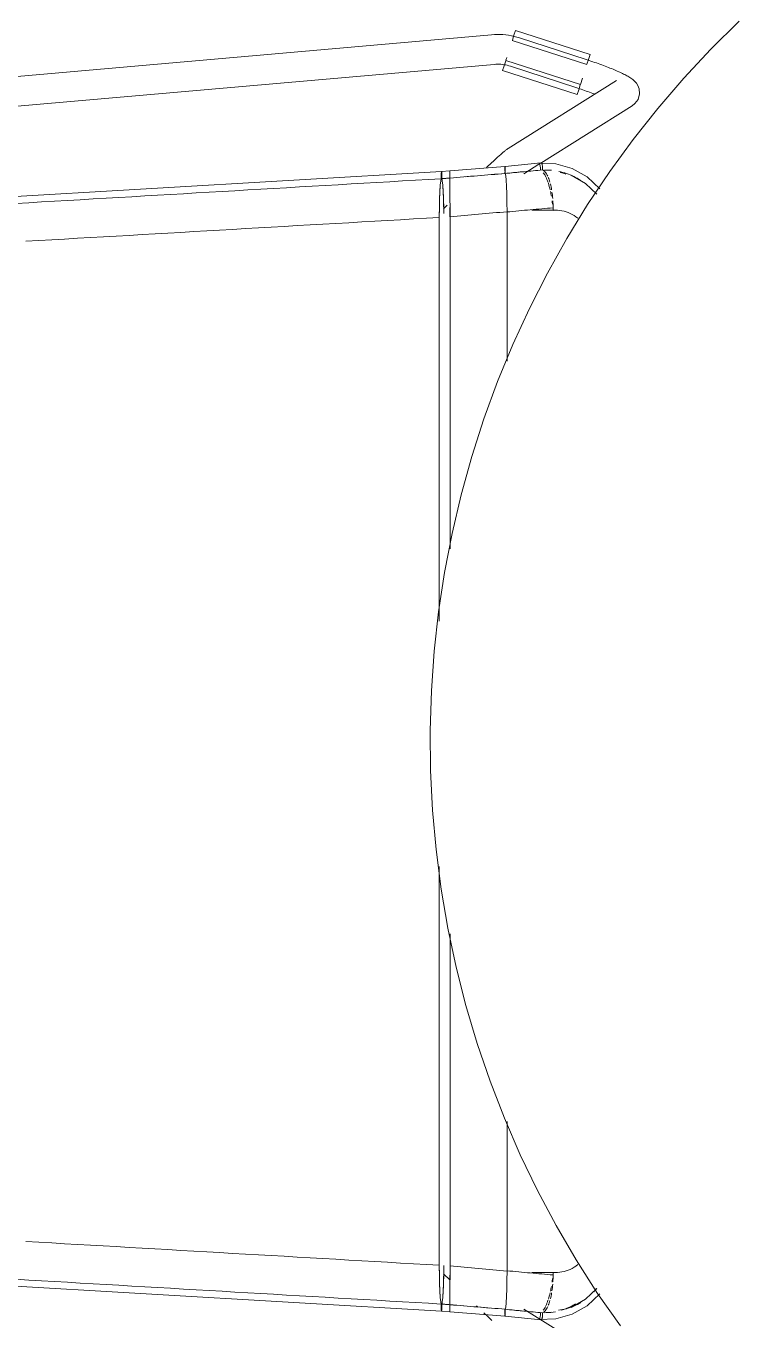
# Model space of a CAD drawing. Header units: millimetres. Extents: x 155927 to 295199, y -4084 to 97293.
# Drawn here: x 227090 to 227377, y 18219 to 18740 of the extents above; entities that cross this region are included whole.
import ezdxf

# ---------------------------------------------------------------- set-up
doc = ezdxf.new("R2010")
doc.units = ezdxf.units.MM
doc.header["$MEASUREMENT"] = 0
doc.layers.add('I-FURN', color=8, linetype='CONTINUOUS', lineweight=9)

msp = doc.modelspace()

# ---------------------------------------------------------------- linework, layer by layer
at = {"layer": 'I-FURN'}
for p, q in [((227377.01, 18741.67), (227365.64, 18730.42)), ((227277.29, 18736.28), (226833.97, 18697.33)), ((227277.34, 18736.29), (227277.29, 18736.28)), ((227278.48, 18736.36), (227277.34, 18736.29)), ((227279.63, 18736.39), (227278.48, 18736.36)), ((227280.77, 18736.38), (227279.63, 18736.39)), ((227281.91, 18736.32), (227280.77, 18736.38)), ((227283.04, 18736.21), (227281.91, 18736.32)), ((227284.18, 18736.05), (227283.04, 18736.21)), ((227285.3, 18735.86), (227284.18, 18736.05)), ((227286.42, 18735.61), (227285.3, 18735.86)), ((227285.71, 18734.07), (227286.35, 18736.04)), ((227286.35, 18736.04), (227286.98, 18738)), ((227287.52, 18735.33), (227286.42, 18735.61)), ((227286.98, 18738), (227316.98, 18728.31)), ((227288.62, 18735), (227287.52, 18735.33)), ((227315.43, 18726.28), (227288.62, 18735)), ((227285.67, 18733.95), (227315.68, 18724.27)), ((227365.64, 18730.42), (227354.72, 18718.72)), ((227282.39, 18723.79), (227283.03, 18725.77)), ((227313.07, 18716.2), (227283.07, 18725.88)), ((227283.1, 18725.98), (227283.47, 18727.15)), ((227315.88, 18726.14), (227315.43, 18726.28)), ((227316.35, 18726.36), (227315.72, 18724.38)), ((227316.62, 18725.89), (227315.88, 18726.14)), ((227316.98, 18728.31), (227316.35, 18726.36)), ((227317.36, 18725.64), (227316.62, 18725.89)), ((227318.09, 18725.4), (227317.36, 18725.64)), ((227318.82, 18725.14), (227318.09, 18725.4)), ((227319.54, 18724.89), (227318.82, 18725.14)), ((227320.26, 18724.64), (227319.54, 18724.89)), ((227320.97, 18724.38), (227320.26, 18724.64)), ((226853.84, 18687.03), (227278.34, 18724.33)), ((227278.34, 18724.33), (227279, 18724.37)), ((227279, 18724.37), (227279.67, 18724.39)), ((227279.67, 18724.39), (227280.33, 18724.38)), ((227280.33, 18724.38), (227280.99, 18724.35)), ((227280.99, 18724.35), (227281.65, 18724.29)), ((227281.65, 18724.29), (227282.3, 18724.2)), ((227281.76, 18721.84), (227282.39, 18723.79)), ((227281.76, 18721.84), (227311.77, 18712.15)), ((227282.3, 18724.2), (227282.96, 18724.09)), ((227282.96, 18724.09), (227283.6, 18723.95)), ((227283.6, 18723.95), (227284.25, 18723.78)), ((227284.25, 18723.78), (227284.88, 18723.59)), ((227284.88, 18723.59), (227284.91, 18723.58)), ((227284.91, 18723.58), (227311.72, 18714.87)), ((227321.66, 18724.13), (227320.97, 18724.38)), ((227322.35, 18723.88), (227321.66, 18724.13)), ((227323.03, 18723.62), (227322.35, 18723.88)), ((227323.7, 18723.37), (227323.03, 18723.62)), ((227324.35, 18723.11), (227323.7, 18723.37)), ((227324.99, 18722.86), (227324.35, 18723.11)), ((227325.62, 18722.61), (227324.99, 18722.86)), ((227326.23, 18722.36), (227325.62, 18722.61)), ((227326.82, 18722.11), (227326.23, 18722.36)), ((227327.4, 18721.87), (227326.82, 18722.11)), ((227327.96, 18721.63), (227327.4, 18721.87)), ((227328.51, 18721.39), (227327.96, 18721.63)), ((227329.03, 18721.15), (227328.51, 18721.39)), ((227329.54, 18720.91), (227329.03, 18721.15)), ((227330.04, 18720.68), (227329.54, 18720.91)), ((227330.51, 18720.45), (227330.04, 18720.68)), ((227330.97, 18720.22), (227330.51, 18720.45)), ((227331.41, 18719.99), (227330.97, 18720.22)), ((227331.83, 18719.76), (227331.41, 18719.99)), ((227332.24, 18719.53), (227331.83, 18719.76)), ((227332.64, 18719.3), (227332.24, 18719.53)), ((227327.58, 18717.79), (227284, 18690.49)), ((227312.05, 18714.76), (227311.72, 18714.87)), ((227312.4, 18714.11), (227311.77, 18712.15)), ((227312.74, 18714.54), (227312.05, 18714.76)), ((227313.03, 18716.08), (227312.4, 18714.11)), ((227313.43, 18714.31), (227312.74, 18714.54)), ((227313.1, 18716.29), (227313.9, 18718.77)), ((227314.11, 18714.07), (227313.43, 18714.31)), ((227333.03, 18719.05), (227332.64, 18719.3)), ((227333.42, 18718.8), (227333.03, 18719.05)), ((227333.81, 18718.52), (227333.42, 18718.8)), ((227334.21, 18718.21), (227333.81, 18718.52)), ((227334.64, 18717.84), (227334.21, 18718.21)), ((227335.1, 18717.37), (227334.64, 18717.84)), ((227335.62, 18716.75), (227335.1, 18717.37)), ((227336.19, 18715.83), (227335.62, 18716.75)), ((227336.71, 18714.45), (227336.19, 18715.83)), ((227336.89, 18712.48), (227336.71, 18714.45)), ((227354.72, 18718.72), (227344.28, 18706.59)), ((227314.79, 18713.84), (227314.11, 18714.07)), ((227315.47, 18713.61), (227314.79, 18713.84)), ((227316.13, 18713.37), (227315.47, 18713.61)), ((227316.79, 18713.13), (227316.13, 18713.37)), ((227317.44, 18712.9), (227316.79, 18713.13)), ((227318.07, 18712.66), (227317.44, 18712.9)), ((227318.7, 18712.43), (227318.07, 18712.66)), ((227335.07, 18708.52), (227336.3, 18710.25)), ((227336.3, 18710.25), (227336.89, 18712.48)), ((227297.19, 18684.59), (227333.95, 18707.63)), ((227335.07, 18708.52), (227333.95, 18707.63)), ((227344.28, 18706.59), (227334.34, 18694.06)), ((227334.34, 18694.06), (227324.9, 18681.14)), ((227281.18, 18688.23), (227280.87, 18687.96)), ((227281.47, 18688.49), (227281.18, 18688.23)), ((227281.75, 18688.73), (227281.47, 18688.49)), ((227282.02, 18688.96), (227281.75, 18688.73)), ((227282.27, 18689.17), (227282.02, 18688.96)), ((227282.51, 18689.37), (227282.27, 18689.17)), ((227282.74, 18689.56), (227282.51, 18689.37)), ((227282.96, 18689.74), (227282.74, 18689.56)), ((227283.19, 18689.92), (227282.96, 18689.74)), ((227283.42, 18690.09), (227283.19, 18689.92)), ((227283.67, 18690.27), (227283.42, 18690.09)), ((227284, 18690.49), (227283.67, 18690.27)), ((227282.73, 18683.24), (227260.53, 18681.41)), ((227275.69, 18683.21), (227275.22, 18682.77)), ((227276.15, 18683.64), (227275.69, 18683.21)), ((227276.61, 18684.07), (227276.15, 18683.64)), ((227277.05, 18684.48), (227276.61, 18684.07)), ((227277.49, 18684.88), (227277.05, 18684.48)), ((227277.91, 18685.27), (227277.49, 18684.88)), ((227278.32, 18685.65), (227277.91, 18685.27)), ((227278.73, 18686.02), (227278.32, 18685.65)), ((227279.12, 18686.38), (227278.73, 18686.02)), ((227279.49, 18686.72), (227279.12, 18686.38)), ((227279.86, 18687.05), (227279.49, 18686.72)), ((227280.21, 18687.37), (227279.86, 18687.05)), ((227280.55, 18687.67), (227280.21, 18687.37)), ((227280.87, 18687.96), (227280.55, 18687.67)), ((227282.68, 18682.99), (227282.66, 18682.7)), ((227282.66, 18682.69), (227282.68, 18682.99)), ((227282.7, 18683.18), (227282.68, 18682.99)), ((227282.68, 18682.99), (227282.7, 18683.17)), ((227282.73, 18683.24), (227282.7, 18683.18)), ((227282.7, 18683.17), (227282.73, 18683.24)), ((227297.22, 18684.66), (227282.73, 18683.24)), ((227282.73, 18683.24), (227282.76, 18683.17)), ((227282.76, 18683.17), (227282.73, 18683.24)), ((227282.78, 18682.98), (227282.76, 18683.17)), ((227282.8, 18682.69), (227282.78, 18682.98)), ((227282.78, 18682.98), (227282.8, 18682.68)), ((227290.37, 18680.32), (227296.81, 18684.36)), ((227296.33, 18684.54), (227303.24, 18684.25)), ((227303.24, 18684.25), (227309.76, 18682.38)), ((227257.17, 18681.14), (226925.26, 18661.85)), ((227257.07, 18678.3), (227256.86, 18677.41)), ((227257.07, 18680.21), (227257.06, 18679.76)), ((227257.06, 18679.76), (227257.06, 18679.27)), ((227257.06, 18679.27), (227257.06, 18678.77)), ((227257.06, 18678.77), (227257.07, 18678.3)), ((227257.09, 18680.59), (227257.07, 18680.21)), ((227257.12, 18680.88), (227257.09, 18680.59)), ((227257.14, 18681.07), (227257.12, 18680.88)), ((227257.17, 18681.14), (227257.14, 18681.07)), ((227257.17, 18681.14), (227260.53, 18681.41)), ((227257.2, 18681.07), (227257.17, 18681.14)), ((227257.22, 18680.88), (227257.2, 18681.07)), ((227257.25, 18680.59), (227257.22, 18680.88)), ((227257.26, 18680.2), (227257.25, 18680.59)), ((227257.28, 18679.75), (227257.26, 18680.2)), ((227257.27, 18678.3), (227257.28, 18678.76)), ((227257.48, 18677.39), (227257.27, 18678.3)), ((227257.28, 18679.26), (227257.28, 18679.75)), ((227257.28, 18678.76), (227257.28, 18679.26)), ((227260.49, 18675.92), (227260.51, 18677.67)), ((227260.51, 18677.67), (227260.49, 18675.92)), ((227260.52, 18680.47), (227260.52, 18680.86)), ((227260.52, 18680.86), (227260.52, 18680.48)), ((227260.52, 18680.48), (227260.52, 18680.03)), ((227260.52, 18680.02), (227260.52, 18680.47)), ((227260.52, 18680.03), (227260.52, 18679.54)), ((227260.52, 18679.53), (227260.52, 18680.02)), ((227260.52, 18679.54), (227260.52, 18679.04)), ((227260.52, 18679.04), (227260.52, 18679.53)), ((227260.52, 18678.57), (227260.52, 18679.04)), ((227260.52, 18679.04), (227260.52, 18678.57)), ((227260.53, 18681.34), (227260.53, 18681.41)), ((227260.53, 18681.41), (227260.53, 18681.34)), ((227260.53, 18681.35), (227260.53, 18681.41)), ((227260.53, 18681.41), (227260.53, 18681.35)), ((227260.53, 18681.16), (227260.53, 18680.86)), ((227260.53, 18680.87), (227260.53, 18681.16)), ((227260.54, 18680.48), (227260.53, 18680.87)), ((227260.53, 18680.86), (227260.54, 18680.48)), ((227260.54, 18680.48), (227260.54, 18680.03)), ((227260.54, 18680.03), (227260.54, 18680.48)), ((227260.54, 18680.03), (227260.54, 18679.54)), ((227260.54, 18679.54), (227260.54, 18680.03)), ((227260.54, 18679.54), (227260.54, 18679.04)), ((227260.54, 18679.05), (227260.54, 18679.54)), ((227260.54, 18678.57), (227260.54, 18679.05)), ((227260.54, 18679.04), (227260.54, 18678.57)), ((227260.54, 18678.57), (227260.55, 18677.68)), ((227260.55, 18677.69), (227260.54, 18678.57)), ((227260.56, 18675.94), (227260.55, 18677.69)), ((227260.55, 18677.68), (227260.56, 18675.94)), ((227282.64, 18682.31), (227282.63, 18681.86)), ((227282.63, 18681.86), (227282.64, 18682.31)), ((227282.63, 18681.86), (227282.63, 18681.37)), ((227282.63, 18681.37), (227282.63, 18681.86)), ((227282.63, 18680.87), (227282.64, 18680.4)), ((227282.64, 18680.4), (227282.63, 18680.87)), ((227282.66, 18682.7), (227282.64, 18682.31)), ((227282.64, 18682.31), (227282.66, 18682.69)), ((227282.82, 18682.3), (227282.8, 18682.69)), ((227282.8, 18682.68), (227282.82, 18682.3)), ((227282.83, 18681.85), (227282.82, 18682.3)), ((227282.82, 18682.3), (227282.83, 18681.84)), ((227282.82, 18680.39), (227282.83, 18680.86)), ((227282.83, 18680.86), (227282.82, 18680.39)), ((227282.82, 18680.39), (227283.01, 18679.5)), ((227283.02, 18679.5), (227282.82, 18680.39)), ((227282.83, 18681.36), (227282.83, 18681.85)), ((227282.83, 18681.84), (227282.83, 18681.35)), ((227282.83, 18680.86), (227282.83, 18681.36)), ((227282.83, 18681.35), (227282.83, 18680.86)), ((227283.02, 18679.5), (227283.19, 18677.78)), ((227283.19, 18677.76), (227283.02, 18679.5)), ((227283.19, 18677.77), (227283.34, 18675.33)), ((227283.34, 18675.28), (227283.19, 18677.76)), ((227309.35, 18679.67), (227315.18, 18676.31)), ((227309.76, 18682.38), (227315.77, 18678.99)), ((227315.77, 18678.99), (227320.92, 18674.25)), ((227324.9, 18681.14), (227315.99, 18667.85)), ((227256.5, 18673.16), (227256.38, 18670.03)), ((227256.67, 18675.66), (227256.5, 18673.16)), ((227256.86, 18677.41), (227256.67, 18675.66)), ((227257.67, 18675.64), (227257.48, 18677.39)), ((227257.83, 18673.15), (227257.67, 18675.64)), ((227257.96, 18670.03), (227257.83, 18673.15)), ((227260.47, 18670.29), (227260.48, 18673.42)), ((227260.48, 18673.42), (227260.47, 18670.3)), ((227260.48, 18673.42), (227260.49, 18675.92)), ((227260.49, 18675.92), (227260.48, 18673.42)), ((227260.56, 18675.94), (227260.58, 18673.44)), ((227260.58, 18673.44), (227260.56, 18675.94)), ((227260.58, 18670.3), (227260.58, 18673.44)), ((227260.58, 18673.43), (227260.58, 18670.3)), ((227283.34, 18675.29), (227283.46, 18672.25)), ((227283.46, 18672.19), (227283.34, 18675.28)), ((227315.18, 18676.31), (227319.66, 18672.04)), ((227256.38, 18670.03), (227256.3, 18666.47)), ((227259.45, 18667.65), (227257.92, 18666.17)), ((227258.04, 18666.48), (227257.96, 18670.03)), ((227260.58, 18670.3), (227260.59, 18666.74)), ((227260.59, 18666.74), (227260.58, 18670.3)), ((227283.46, 18672.19), (227283.53, 18668.75)), ((227283.53, 18668.75), (227283.46, 18672.19)), ((227283.56, 18664.89), (227283.53, 18668.65)), ((227283.53, 18668.65), (227283.56, 18665.01)), ((227315.99, 18667.85), (227307.62, 18654.22)), ((227256.3, 18666.47), (227256.28, 18662.68)), ((227256.28, 18662.68), (227256.28, 18500.09)), ((227256.28, 18500.09), (227256.28, 18662.68)), ((227258.06, 18664.22), (227258.04, 18666.48)), ((227260.46, 18662.96), (227260.47, 18666.74)), ((227260.47, 18666.74), (227260.46, 18662.96)), ((227260.59, 18662.95), (227260.59, 18666.74)), ((227260.59, 18666.73), (227260.59, 18662.95)), ((227260.59, 18662.95), (227260.59, 18529.31)), ((227260.59, 18529.31), (227260.59, 18662.95)), ((227283.56, 18604.77), (227283.56, 18664.89)), ((227283.56, 18664.89), (227283.56, 18604.77)), ((227303.35, 18665.6), (227293.6, 18665.6)), ((227302.11, 18666.59), (227302.11, 18665.54)), ((227307.62, 18654.22), (227299.8, 18640.26)), ((227299.8, 18640.26), (227292.54, 18626.01)), ((227292.54, 18626.01), (227285.86, 18611.47)), ((227285.86, 18611.47), (227279.76, 18596.68)), ((227279.76, 18596.68), (227274.27, 18581.65)), ((227274.27, 18581.65), (227269.37, 18566.42)), ((227269.37, 18566.42), (227265.09, 18551)), ((227265.09, 18551), (227261.43, 18535.43)), ((227261.43, 18535.43), (227258.4, 18519.72)), ((227258.4, 18519.72), (227256, 18503.9)), ((227256, 18503.9), (227254.23, 18488)), ((227254.23, 18488), (227253.1, 18472.04)), ((227253.1, 18472.04), (227252.6, 18456.05)), ((227252.6, 18456.05), (227252.75, 18440.05)), ((227252.75, 18440.05), (227253.54, 18424.07)), ((227253.54, 18424.07), (227254.96, 18408.14)), ((227254.96, 18408.14), (227257.02, 18392.27)), ((227256.28, 18401.35), (227256.28, 18240.78)), ((227256.28, 18240.78), (227256.28, 18401.35)), ((227257.02, 18392.27), (227259.72, 18376.5)), ((227259.72, 18376.5), (227263.04, 18360.85)), ((227260.59, 18374.26), (227260.59, 18240.52)), ((227260.59, 18240.52), (227260.59, 18374.26)), ((227263.04, 18360.85), (227266.99, 18345.35)), ((227266.99, 18345.35), (227271.55, 18330.01)), ((227271.55, 18330.01), (227276.72, 18314.87)), ((227276.72, 18314.87), (227282.5, 18299.95)), ((227282.5, 18299.95), (227288.86, 18285.27)), ((227283.56, 18238.57), (227283.56, 18298.69)), ((227283.56, 18298.69), (227283.56, 18238.57)), ((227288.86, 18285.27), (227295.81, 18270.86)), ((227295.81, 18270.86), (227303.33, 18256.74)), ((227303.33, 18256.74), (227311.4, 18242.93)), ((227257.17, 18222.33), (226925.26, 18241.61)), ((227256.28, 18240.78), (227256.3, 18237)), ((227258.04, 18236.99), (227258.06, 18240.67)), ((227260.59, 18240.52), (227260.59, 18236.73)), ((227260.59, 18236.73), (227260.59, 18240.52)), ((227311.4, 18242.93), (227320.03, 18229.45)), ((227256.3, 18237), (227256.38, 18233.43)), ((227257.92, 18237.29), (227260.59, 18234.72)), ((227257.96, 18233.44), (227258.04, 18236.99)), ((227260.47, 18233.17), (227260.47, 18236.73)), ((227260.47, 18236.72), (227260.47, 18233.17)), ((227260.59, 18236.73), (227260.58, 18233.16)), ((227260.58, 18233.16), (227260.59, 18236.73)), ((227283.53, 18234.72), (227283.46, 18231.28)), ((227283.46, 18231.28), (227283.53, 18234.71)), ((227283.53, 18234.81), (227283.56, 18238.57)), ((227283.56, 18238.45), (227283.53, 18234.81)), ((227293.6, 18237.87), (227303.35, 18237.87)), ((227302.11, 18237.92), (227302.11, 18236.88)), ((227256.38, 18233.43), (227256.5, 18230.3)), ((227256.5, 18230.3), (227256.67, 18227.8)), ((227257.67, 18227.82), (227257.83, 18230.32)), ((227257.83, 18230.32), (227257.96, 18233.44)), ((227260.49, 18227.55), (227260.48, 18230.05)), ((227260.48, 18230.04), (227260.49, 18227.54)), ((227260.58, 18230.03), (227260.56, 18227.53)), ((227260.56, 18227.52), (227260.58, 18230.03)), ((227260.58, 18233.16), (227260.58, 18230.03)), ((227260.58, 18230.03), (227260.58, 18233.16)), ((227283.34, 18228.18), (227283.46, 18231.28)), ((227283.46, 18231.21), (227283.34, 18228.18)), ((227315.18, 18227.16), (227319.65, 18231.41)), ((227320.03, 18229.45), (227329.18, 18216.33)), ((227256.67, 18227.8), (227256.86, 18226.05)), ((227256.86, 18226.05), (227257.07, 18225.16)), ((227257.07, 18225.16), (227257.06, 18224.69)), ((227257.06, 18224.69), (227257.06, 18224.2)), ((227257.27, 18225.17), (227257.48, 18226.07)), ((227257.28, 18224.7), (227257.27, 18225.17)), ((227257.28, 18224.2), (227257.28, 18224.7)), ((227257.48, 18226.07), (227257.67, 18227.82)), ((227260.51, 18225.8), (227260.49, 18227.55)), ((227260.49, 18227.54), (227260.51, 18225.79)), ((227260.52, 18224.43), (227260.52, 18224.9)), ((227260.52, 18224.9), (227260.52, 18224.43)), ((227260.52, 18223.93), (227260.52, 18224.43)), ((227260.52, 18224.43), (227260.52, 18223.93)), ((227260.55, 18225.78), (227260.54, 18224.89)), ((227260.54, 18224.89), (227260.55, 18225.78)), ((227260.54, 18224.89), (227260.54, 18224.42)), ((227260.54, 18224.42), (227260.54, 18224.89)), ((227260.54, 18224.42), (227260.54, 18223.93)), ((227260.54, 18223.92), (227260.54, 18224.42)), ((227260.56, 18227.52), (227260.55, 18225.78)), ((227260.55, 18225.78), (227260.56, 18227.52)), ((227271.77, 18223.96), (227271.27, 18224.44)), ((227283.02, 18223.97), (227283.19, 18225.7)), ((227283.19, 18225.68), (227283.02, 18223.96)), ((227283.19, 18225.7), (227283.34, 18228.18)), ((227283.34, 18228.14), (227283.19, 18225.7)), ((227309.35, 18223.79), (227315.18, 18227.16)), ((227309.76, 18221.09), (227315.77, 18224.47)), ((227315.77, 18224.47), (227320.92, 18229.22)), ((227257.06, 18224.2), (227257.06, 18223.71)), ((227257.06, 18223.71), (227257.07, 18223.25)), ((227257.07, 18223.25), (227257.09, 18222.87)), ((227257.09, 18222.87), (227257.12, 18222.58)), ((227257.12, 18222.58), (227257.14, 18222.39)), ((227257.14, 18222.39), (227257.17, 18222.33)), ((227257.17, 18222.33), (227257.2, 18222.4)), ((227257.17, 18222.32), (227260.53, 18222.06)), ((227257.2, 18222.4), (227257.22, 18222.59)), ((227257.22, 18222.59), (227257.25, 18222.88)), ((227257.25, 18222.88), (227257.26, 18223.26)), ((227257.26, 18223.26), (227257.28, 18223.71)), ((227257.28, 18223.71), (227257.28, 18224.2)), ((227260.52, 18223.44), (227260.52, 18223.93)), ((227260.52, 18223.93), (227260.52, 18223.44)), ((227260.52, 18222.99), (227260.52, 18223.44)), ((227260.52, 18223.44), (227260.52, 18222.99)), ((227260.52, 18222.61), (227260.52, 18222.99)), ((227260.52, 18222.99), (227260.52, 18222.6)), ((227260.52, 18222.31), (227260.52, 18222.61)), ((227260.52, 18222.6), (227260.52, 18222.31)), ((227260.53, 18222.12), (227260.52, 18222.31)), ((227260.52, 18222.31), (227260.53, 18222.12)), ((227260.54, 18222.98), (227260.53, 18222.6)), ((227260.53, 18222.6), (227260.54, 18222.98)), ((227260.53, 18222.6), (227260.53, 18222.31)), ((227260.53, 18222.31), (227260.53, 18222.6)), ((227260.53, 18222.31), (227260.53, 18222.12)), ((227260.53, 18222.12), (227260.53, 18222.31)), ((227260.53, 18222.12), (227260.53, 18222.06)), ((227260.53, 18222.06), (227260.53, 18222.12)), ((227260.53, 18222.12), (227260.53, 18222.05)), ((227260.53, 18222.05), (227260.53, 18222.12)), ((227282.73, 18220.23), (227260.53, 18222.05)), ((227260.54, 18223.93), (227260.54, 18223.44)), ((227260.54, 18223.43), (227260.54, 18223.92)), ((227260.54, 18223.44), (227260.54, 18222.98)), ((227260.54, 18222.98), (227260.54, 18223.43)), ((227274.74, 18221.14), (227274.26, 18221.6)), ((227275.22, 18220.69), (227274.74, 18221.14)), ((227275.69, 18220.25), (227275.22, 18220.69)), ((227276.15, 18219.82), (227275.69, 18220.25)), ((227276.61, 18219.4), (227276.15, 18219.82)), ((227277.05, 18218.99), (227276.61, 18219.4)), ((227282.64, 18223.06), (227282.63, 18222.59)), ((227282.63, 18222.59), (227282.64, 18223.06)), ((227282.63, 18222.59), (227282.63, 18222.09)), ((227282.63, 18222.1), (227282.63, 18222.59)), ((227282.63, 18221.6), (227282.63, 18222.1)), ((227282.63, 18222.09), (227282.63, 18221.6)), ((227282.63, 18221.6), (227282.64, 18221.15)), ((227282.64, 18221.15), (227282.63, 18221.6)), ((227282.66, 18220.77), (227282.68, 18220.48)), ((227282.68, 18220.48), (227282.66, 18220.77)), ((227282.68, 18220.48), (227282.7, 18220.29)), ((227282.7, 18220.29), (227282.68, 18220.48)), ((227282.7, 18220.29), (227282.73, 18220.22)), ((227282.73, 18220.23), (227282.7, 18220.29)), ((227282.76, 18220.3), (227282.73, 18220.23)), ((227282.73, 18220.22), (227282.76, 18220.29)), ((227297.22, 18218.8), (227282.73, 18220.22)), ((227282.76, 18220.29), (227282.78, 18220.48)), ((227282.78, 18220.48), (227282.8, 18220.78)), ((227282.8, 18220.78), (227282.78, 18220.49)), ((227282.82, 18221.17), (227282.8, 18220.78)), ((227282.8, 18220.78), (227282.82, 18221.16)), ((227282.82, 18223.07), (227283.02, 18223.97)), ((227283.01, 18223.96), (227282.82, 18223.08)), ((227282.82, 18223.08), (227282.83, 18222.61)), ((227282.83, 18222.6), (227282.82, 18223.07)), ((227282.83, 18221.62), (227282.82, 18221.17)), ((227282.82, 18221.16), (227282.83, 18221.61)), ((227282.83, 18222.61), (227282.83, 18222.11)), ((227282.83, 18222.11), (227282.83, 18222.6)), ((227282.83, 18221.61), (227282.83, 18222.11)), ((227282.83, 18222.11), (227282.83, 18221.62)), ((227333.95, 18195.84), (227290.37, 18223.14)), ((227296.33, 18218.92), (227303.24, 18219.21)), ((227303.24, 18219.21), (227309.76, 18221.09)), ((227277.49, 18218.58), (227277.05, 18218.99))]:
    msp.add_line(p, q, dxfattribs=at)
for points, knots in [([(227297.04, 18681.72), (227297.05, 18681.95), (227297.05, 18682.43), (227296.96, 18683.19), (227296.81, 18683.85), (227296.63, 18684.28), (227296.52, 18684.44), (227296.47, 18684.48)], [-1, -1, -1, -1, -0.90625, -0.8125, -0.71875, -0.625, -0.5625, -0.5625, -0.5625, -0.5625]), ([(227297.37, 18684.61), (227297.39, 18684.6), (227297.44, 18684.55), (227297.52, 18684.44), (227297.61, 18684.25), (227297.72, 18683.93), (227297.79, 18683.54), (227297.82, 18683.18), (227297.84, 18682.81), (227297.84, 18682.36), (227297.8, 18682), (227297.78, 18681.83)], [0.5555556, 0.5555556, 0.5555556, 0.5555556, 0.5833333, 0.6180556, 0.6527778, 0.7222222, 0.7916667, 0.8263889, 0.8611111, 0.9305556, 1, 1, 1, 1]), ([(227256.28, 18662.68), (227256.28, 18663.96), (227256.29, 18666.51), (227256.37, 18670.11), (227256.5, 18673.28), (227256.72, 18676.64), (227256.93, 18678.03), (227257.07, 18678.3)], [-1, -1, -1, -1, -0.833333, -0.666667, -0.5, -0.333333, 0, 0, 0, 0]), ([(227257.07, 18678.3), (227257.06, 18678.53), (227257.06, 18679.02), (227257.06, 18679.65), (227257.07, 18680.11), (227257.09, 18680.53), (227257.12, 18680.98), (227257.15, 18681.14), (227257.17, 18681.14)], [-1, -1, -1, -1, -0.90625, -0.8125, -0.765625, -0.71875, -0.625, -0.501507, -0.501507, -0.501507, -0.501507]), ([(227257.17, 18681.14), (227257.19, 18681.14), (227257.22, 18681), (227257.25, 18680.6), (227257.27, 18680.22), (227257.28, 18679.76), (227257.28, 18679.26), (227257.28, 18678.76), (227257.27, 18678.44), (227257.27, 18678.3)], [-0.5, -0.5, -0.5, -0.5, -0.375, -0.3125, -0.25, -0.1875, -0.125, -0.0625, 0, 0, 0, 0]), ([(227257.27, 18678.3), (227257.41, 18678.01), (227257.62, 18676.61), (227257.84, 18673.26), (227257.97, 18670.11), (227258.03, 18666.99), (227258.05, 18664.98), (227258.06, 18664.22)], [-1, -1, -1, -1, -0.6666667, -0.5, -0.3333333, -0.1666667, -0.0664381, -0.0664381, -0.0664381, -0.0664381]), ([(227304.46, 18681.22), (227306.54, 18680.78), (227309.5, 18679.81), (227312.17, 18678.25), (227312.97, 18677.72)], [-0.8210019, -0.8210019, -0.8210019, -0.8210019, -0.6666667, -0.5975811, -0.5975811, -0.5975811, -0.5975811]), ([(227302.11, 18665.54), (227304.5, 18665.76), (227308.1, 18665.13), (227311.1, 18663.2), (227312, 18662.43)], [0, 0, 0, 0, 0.3333333, 0.5, 0.5, 0.5, 0.5]), ([(227257.07, 18225.16), (227256.93, 18225.44), (227256.72, 18226.83), (227256.5, 18230.19), (227256.37, 18233.35), (227256.29, 18236.96), (227256.28, 18239.51), (227256.28, 18240.78)], [-1, -1, -1, -1, -0.666667, -0.5, -0.333333, -0.166667, 0, 0, 0, 0]), ([(227258.06, 18240.67), (227258.06, 18238.16), (227258.01, 18234.39), (227257.84, 18230.2), (227257.62, 18226.85), (227257.41, 18225.46), (227257.27, 18225.17)], [-0.996036, -0.996036, -0.996036, -0.996036, -0.6666667, -0.5, -0.3333333, 0, 0, 0, 0]), ([(227312, 18241.03), (227311.1, 18240.27), (227308.1, 18238.34), (227304.5, 18237.71), (227302.11, 18237.92)], [0.5, 0.5, 0.5, 0.5, 0.6666667, 1, 1, 1, 1]), ([(227257.17, 18222.32), (227257.15, 18222.32), (227257.12, 18222.46), (227257.09, 18222.85), (227257.07, 18223.24), (227257.06, 18223.7), (227257.06, 18224.19), (227257.06, 18224.69), (227257.07, 18225.01), (227257.07, 18225.16)], [-0.498493, -0.498493, -0.498493, -0.498493, -0.375, -0.3125, -0.25, -0.1875, -0.125, -0.0625, 0, 0, 0, 0]), ([(227260.52, 18224.9), (227264.21, 18224.59), (227269.55, 18224.15), (227274.88, 18223.71), (227276.53, 18223.57)], [0, 0, 0, 0, 0.5, 0.7233886, 0.7233886, 0.7233886, 0.7233886]), ([(227313.24, 18225.85), (227312.35, 18225.28), (227309.53, 18223.61), (227306.42, 18223), (227304.28, 18222.71)], [0.591443, 0.591443, 0.591443, 0.591443, 0.6666667, 0.8236682, 0.8236682, 0.8236682, 0.8236682]), ([(227305.38, 18222.72), (227306.73, 18223.11), (227308.69, 18223.84), (227310.51, 18224.85), (227311.09, 18225.19)], [0.2297626, 0.2297626, 0.2297626, 0.2297626, 0.3333333, 0.3824546, 0.3824546, 0.3824546, 0.3824546]), ([(227297.78, 18221.64), (227297.8, 18221.5), (227297.83, 18221.21), (227297.85, 18220.79), (227297.83, 18220.42), (227297.81, 18220.12), (227297.78, 18219.85), (227297.73, 18219.6), (227297.67, 18219.38), (227297.6, 18219.18), (227297.5, 18218.99), (227297.41, 18218.88), (227297.37, 18218.85)], [0, 0, 0, 0, 0.0555556, 0.1111111, 0.1666667, 0.1944444, 0.2222222, 0.2777778, 0.3055556, 0.3333333, 0.3888889, 0.4444444, 0.4444444, 0.4444444, 0.4444444])]:
    msp.add_open_spline(points, degree=3, knots=knots, dxfattribs=at)
for points in [[(226925.07, 18658.98), (226980.31, 18662.2), (227090.9, 18668.64), (227201.67, 18675.08), (227257.07, 18678.3)], [(227260.54, 18678.57), (227259.96, 18678.53), (227258.8, 18678.44), (227257.65, 18678.35), (227257.07, 18678.3)], [(227260.52, 18678.57), (227259.98, 18678.52), (227258.9, 18678.43), (227257.81, 18678.34), (227257.27, 18678.3)], [(227260.54, 18678.57), (227264.25, 18678.88), (227271.69, 18679.48), (227279.11, 18680.08), (227282.82, 18680.39)], [(227266.84, 18679.09), (227267.25, 18679.13), (227267.66, 18679.16), (227268.08, 18679.19)], [(227271.69, 18679.49), (227275.34, 18679.8), (227278.99, 18680.1), (227282.64, 18680.4)], [(227289.72, 18681.11), (227287.37, 18680.87), (227285.01, 18680.64), (227282.64, 18680.4)], [(227297.78, 18681.83), (227295.33, 18681.59), (227290.38, 18681.11), (227285.35, 18680.63), (227282.82, 18680.39)], [(227297.78, 18681.83), (227298.17, 18681.68), (227298.92, 18681.12), (227299.62, 18679.97), (227299.94, 18679.28)], [(227299.09, 18679.24), (227298.78, 18679.88), (227298.46, 18680.27), (227298.14, 18680.6)], [(227300.55, 18681.68), (227299.91, 18681.74), (227299.26, 18681.75), (227298.6, 18681.74)], [(227300.05, 18676.82), (227299.78, 18677.63), (227299.5, 18678.44), (227299.2, 18679)], [(227299.31, 18681.79), (227300.05, 18681.78), (227300.78, 18681.75), (227301.52, 18681.68)], [(227300.14, 18678.83), (227300.39, 18678.24), (227300.63, 18677.58), (227300.83, 18676.85)], [(227307.18, 18680.16), (227306.47, 18680.42), (227305.74, 18680.6), (227305, 18680.73)], [(227300.9, 18673.78), (227300.68, 18674.7), (227300.45, 18675.64), (227300.2, 18676.49)], [(227301.01, 18676.17), (227301.2, 18675.43), (227301.36, 18674.63), (227301.51, 18673.8)], [(227301.41, 18671.26), (227301.3, 18671.89), (227301.17, 18672.5), (227301.05, 18673.12)], [(227301.64, 18672.94), (227301.77, 18672.1), (227301.88, 18671.22), (227301.94, 18670.31)], [(227301.88, 18668), (227301.82, 18668.48), (227301.76, 18668.95), (227301.69, 18669.41)], [(227302.01, 18669.38), (227302.07, 18668.47), (227302.1, 18667.54), (227302.11, 18666.59)], [(227089.78, 18653.1), (227145.25, 18656.29), (227200.75, 18659.49), (227256.28, 18662.68)], [(227260.59, 18662.95), (227264.42, 18663.29), (227268.26, 18663.64), (227272.08, 18663.98)], [(227272.08, 18663.98), (227275.91, 18664.32), (227279.74, 18664.67), (227283.56, 18665.01)], [(227302.11, 18666.59), (227299.08, 18666.33), (227292.94, 18665.79), (227286.69, 18665.2), (227283.56, 18664.89)], [(227302.11, 18665.54), (227302.62, 18665.59), (227303.13, 18665.61), (227303.63, 18665.6)], [(227256.28, 18240.78), (227200.75, 18243.98), (227145.22, 18247.17), (227089.78, 18250.37)], [(226925.07, 18244.48), (226980.31, 18241.26), (227090.9, 18234.82), (227201.67, 18228.38), (227257.07, 18225.16)], [(227272.08, 18239.49), (227268.26, 18239.83), (227264.42, 18240.17), (227260.59, 18240.52)], [(227283.56, 18238.45), (227279.74, 18238.8), (227275.91, 18239.14), (227272.08, 18239.49)], [(227302.11, 18236.88), (227299.08, 18237.13), (227292.94, 18237.68), (227286.69, 18238.27), (227283.56, 18238.57)], [(227301.7, 18234.04), (227301.76, 18234.51), (227301.81, 18234.98), (227301.86, 18235.46)], [(227302.11, 18236.88), (227302.1, 18235.93), (227302.07, 18235), (227302.01, 18234.09)], [(227303.63, 18237.87), (227303.12, 18237.86), (227302.62, 18237.88), (227302.11, 18237.92)], [(227300.2, 18227.09), (227300.45, 18227.9), (227300.68, 18228.77), (227300.89, 18229.69)], [(227301.51, 18229.67), (227301.37, 18228.83), (227301.2, 18228.02), (227301.01, 18227.28)], [(227301.05, 18230.35), (227301.17, 18230.95), (227301.3, 18231.57), (227301.42, 18232.2)], [(227301.94, 18233.16), (227301.87, 18232.26), (227301.77, 18231.37), (227301.64, 18230.52)], [(227319.63, 18231.47), (227319.24, 18231.01), (227318.85, 18230.55), (227318.45, 18230.1)], [(227260.54, 18224.89), (227259.96, 18224.94), (227258.8, 18225.03), (227257.65, 18225.12), (227257.07, 18225.16)], [(227257.27, 18225.17), (227257.29, 18224.57), (227257.28, 18223.07), (227257.21, 18222.32), (227257.17, 18222.32)], [(227260.52, 18224.9), (227259.98, 18224.94), (227258.9, 18225.03), (227257.81, 18225.12), (227257.27, 18225.17)], [(227260.54, 18224.89), (227264.25, 18224.59), (227271.69, 18223.98), (227279.11, 18223.38), (227282.82, 18223.08)], [(227299.2, 18224.47), (227299.5, 18225.1), (227299.78, 18225.85), (227300.04, 18226.67)], [(227300.83, 18226.62), (227300.62, 18225.89), (227300.39, 18225.25), (227300.14, 18224.65)], [(227297.78, 18221.64), (227295.33, 18221.88), (227290.38, 18222.36), (227285.35, 18222.84), (227282.82, 18223.07)], [(227289.72, 18222.36), (227287.44, 18222.59), (227285.13, 18222.81), (227282.82, 18223.04)], [(227296.47, 18218.99), (227296.52, 18219.03), (227296.61, 18219.15), (227296.74, 18219.45), (227296.86, 18219.83), (227296.96, 18220.29), (227297.02, 18220.78), (227297.05, 18221.28), (227297.05, 18221.59), (227297.04, 18221.74)], [(227299.95, 18224.19), (227299.62, 18223.49), (227298.92, 18222.35), (227298.17, 18221.78), (227297.78, 18221.64)], [(227298.13, 18222.65), (227298.46, 18223.06), (227298.78, 18223.58), (227299.09, 18224.22)], [(227298.61, 18221.68), (227299.51, 18221.7), (227300.41, 18221.75), (227301.3, 18221.86)], [(227303.06, 18221.98), (227301.82, 18221.79), (227300.57, 18221.75), (227299.31, 18221.75)]]:
    msp.add_open_spline(points, degree=3, dxfattribs=at)

doc.saveas('drawing.dxf')
